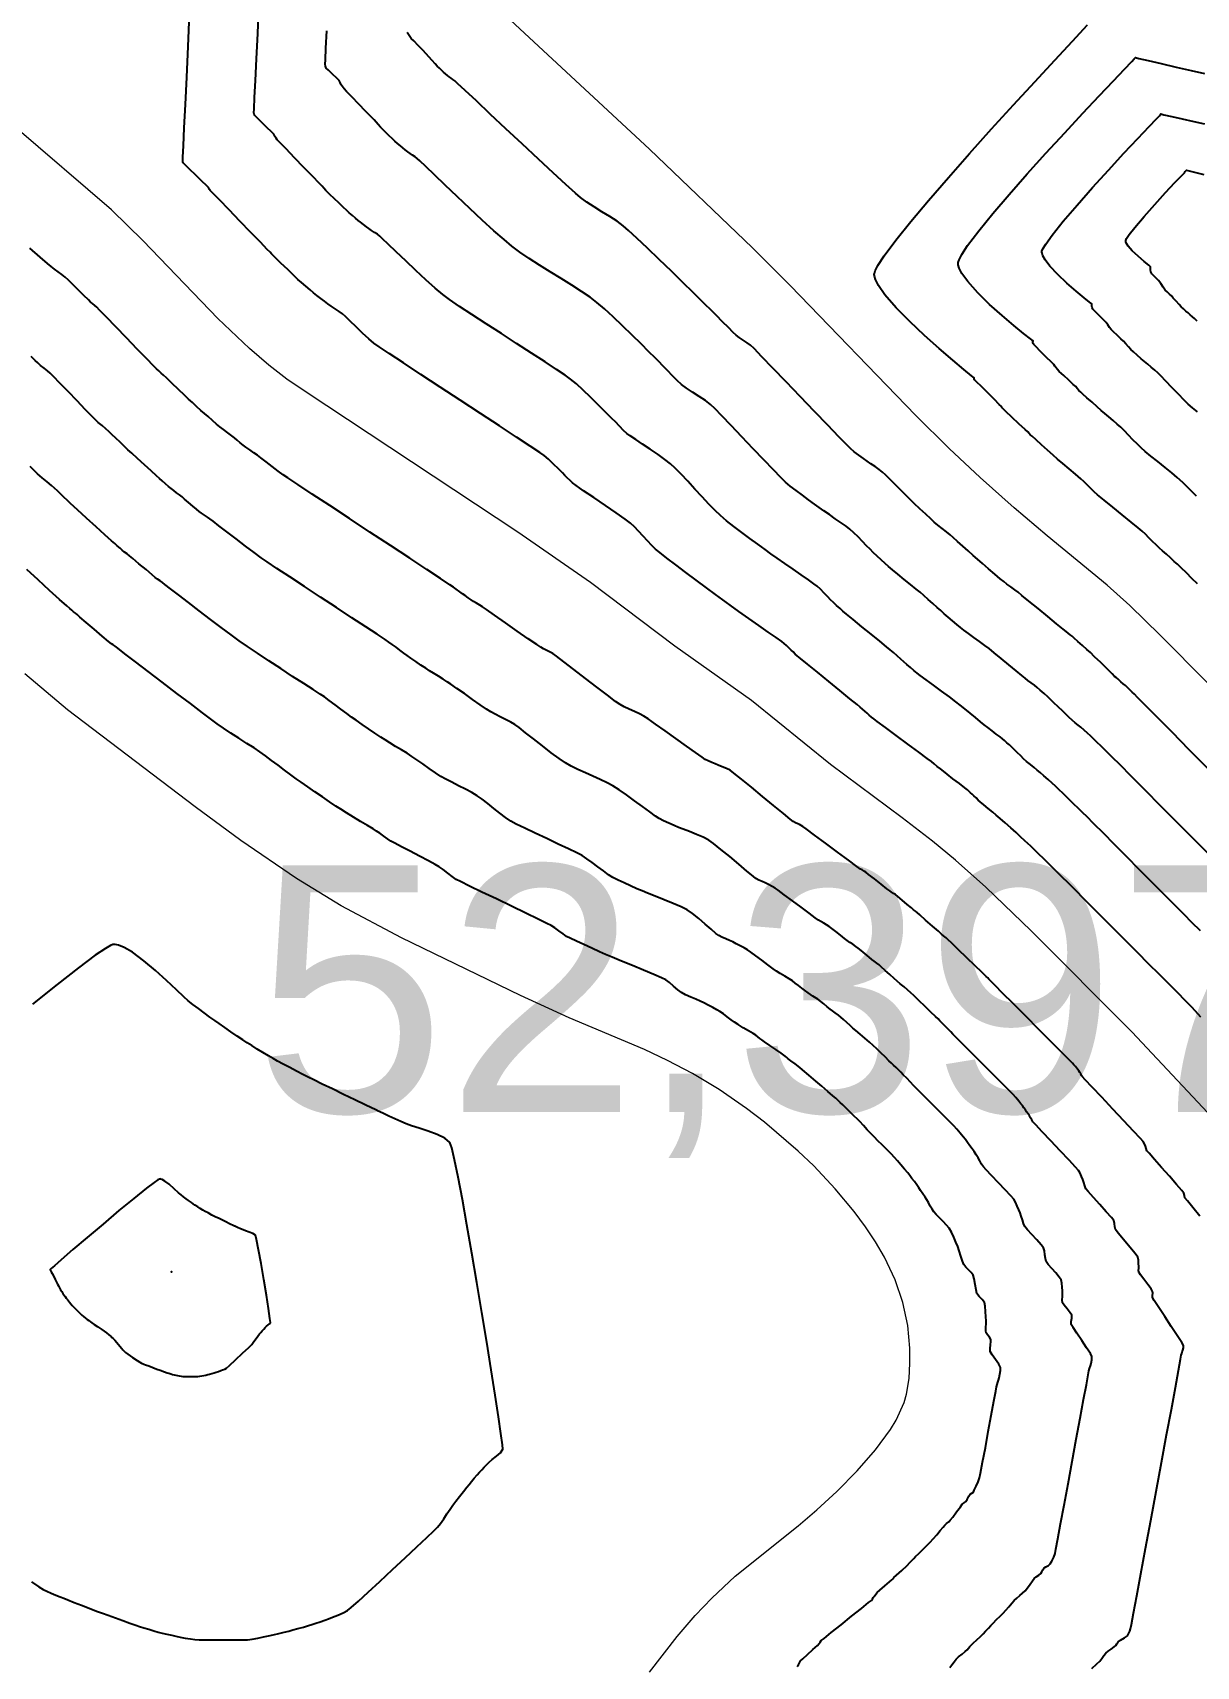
# Model space of a CAD drawing. Extents: x 27 to 849, y 0 to 853.
# Drawn here: x 659.6 to 755.4, y 647 to 781.5 of the extents above; entities that cross this region are included whole.
import ezdxf
from ezdxf.enums import TextEntityAlignment as Align

# ---------------------------------------------------------------- set-up
doc = ezdxf.new("R2010")
doc.units = 0
doc.header["$LTSCALE"] = 2
for name, color, linetype in [('Curva 1 m', 5, 'Continuous'), ('Curva Mestra', 1, 'Continuous'), ('REL_Ponto_Cotado_Altimetrico_P', 7, 'Continuous'), ('TXT - TEXTO 01', 142, 'Continuous')]:
    doc.layers.add(name, color=color, linetype=linetype)
doc.styles.add('ARIAL', font='arial.ttf')

msp = doc.modelspace()

# ---------------------------------------------------------------- linework, layer by layer
at = {"layer": 'Curva 1 m', "linetype": 'Continuous', "lineweight": -3}
for points, elevation in [([(755.75, 707.55), (755.06, 708.25), (754.41, 708.89), (753.86, 709.44), (753.34, 709.97), (752.6, 710.71), (751.71, 711.61), (750.72, 712.61), (749.69, 713.65), (748.69, 714.66), (747.76, 715.59), (746.98, 716.38), (746.39, 716.97), (746.07, 717.29), (745.72, 717.63), (745.31, 718.03), (744.87, 718.46), (744.44, 718.87), (744.08, 719.21), (743.82, 719.46), (743.54, 719.71), (743.21, 720.01), (742.86, 720.32), (742.55, 720.59), (742.32, 720.8), (742.06, 721.01), (741.75, 721.26), (741.44, 721.51), (741.19, 721.73), (740.95, 721.96), (740.66, 722.24), (740.39, 722.51), (740.19, 722.71), (740.02, 722.87), (739.82, 723.05), (739.62, 723.23), (739.44, 723.38), (739.25, 723.54), (738.94, 723.77), (738.59, 724.04), (738.24, 724.31), (737.95, 724.53), (737.64, 724.78), (737.24, 725.12), (736.78, 725.49), (736.34, 725.85), (735.97, 726.15), (735.62, 726.42), (735.08, 726.82), (734.44, 727.29), (733.77, 727.78), (733.15, 728.23), (732.67, 728.59), (732.41, 728.78), (732.16, 728.99), (731.86, 729.24), (731.58, 729.49), (731.33, 729.71), (731.07, 729.93), (730.77, 730.21), (730.47, 730.48), (730.2, 730.71), (729.9, 730.96), (729.35, 731.41), (728.63, 731.99), (727.86, 732.61), (727.15, 733.19), (726.6, 733.64), (726.31, 733.88), (726.07, 734.1), (725.79, 734.35), (725.52, 734.61), (725.29, 734.83), (725.05, 735.08), (724.75, 735.38), (724.45, 735.69), (724.18, 735.94), (723.92, 736.13), (723.46, 736.46), (722.87, 736.87), (722.2, 737.34), (721.51, 737.81), (720.89, 738.25), (720.38, 738.62), (719.89, 738.97), (719.3, 739.4), (718.65, 739.87), (717.98, 740.37), (717.33, 740.86), (716.73, 741.34), (716.22, 741.76), (715.79, 742.18), (715.27, 742.71), (714.7, 743.31), (714.11, 743.95), (713.53, 744.59), (712.98, 745.17), (712.5, 745.66), (712.11, 746.02), (711.65, 746.38), (711.08, 746.79), (710.44, 747.22), (709.81, 747.64), (709.24, 748.02), (708.79, 748.32), (708.52, 748.51), (708.22, 748.78), (707.89, 749.12), (707.56, 749.47), (707.27, 749.76), (707.02, 750), (706.62, 750.41), (706.1, 750.93), (705.51, 751.51), (704.92, 752.08), (704.35, 752.6), (703.88, 753.01), (703.44, 753.32), (702.72, 753.8), (701.77, 754.43), (700.66, 755.15), (699.43, 755.94), (698.17, 756.75), (696.92, 757.55), (695.75, 758.32), (694.73, 758.99), (693.91, 759.55), (693.35, 759.96), (692.71, 760.49), (691.95, 761.18), (691.12, 761.95), (690.29, 762.74), (689.51, 763.48), (688.86, 764.11), (688.39, 764.57), (688.16, 764.78), (687.96, 764.93), (687.72, 765.09), (687.47, 765.25), (687.26, 765.4), (687.06, 765.55), (686.82, 765.73), (686.58, 765.92), (686.37, 766.08), (686.16, 766.26), (685.9, 766.48), (685.64, 766.71), (685.42, 766.91), (685.17, 767.14), (684.8, 767.49), (684.39, 767.88), (684.05, 768.21), (683.86, 768.39), (683.72, 768.55), (683.55, 768.74), (683.41, 768.9), (683.17, 769.15), (682.63, 769.7), (681.91, 770.44), (681.14, 771.24), (680.44, 771.97), (679.92, 772.5), (679.71, 772.72), (679.62, 772.85), (679.54, 772.96), (679.48, 773.08), (679.42, 773.19), (679.25, 773.36), (678.86, 773.74), (678.4, 774.18), (678.02, 774.56), (677.85, 774.73), (677.82, 774.83), (677.79, 774.94), (677.81, 775.27), (677.85, 776.19), (677.91, 777.59), (678, 779.39), (678.1, 781.48), (678.2, 783.76)], 43), ([(755.8, 700.46), (755.07, 701.23), (754.48, 701.85), (753.93, 702.41), (753.21, 703.13), (752.39, 703.96), (751.49, 704.85), (750.59, 705.75), (749.72, 706.62), (748.94, 707.39), (748.3, 708.04), (747.84, 708.49), (747.34, 709), (746.75, 709.59), (746.12, 710.23), (745.48, 710.88), (744.88, 711.48), (744.35, 712.01), (743.94, 712.42), (743.48, 712.87), (742.93, 713.41), (742.34, 713.98), (741.78, 714.52), (741.29, 714.98), (740.94, 715.31), (740.57, 715.65), (740.13, 716.05), (739.67, 716.46), (739.25, 716.82), (738.94, 717.09), (738.65, 717.34), (738.28, 717.64), (737.92, 717.94), (737.61, 718.19), (737.44, 718.33), (737.27, 718.5), (737.09, 718.68), (736.94, 718.82), (736.82, 718.93), (736.69, 719.05), (736.57, 719.16), (736.35, 719.33), (735.9, 719.68), (735.36, 720.09), (734.88, 720.47), (734.58, 720.7), (734.35, 720.89), (734.08, 721.1), (733.82, 721.32), (733.59, 721.51), (733.25, 721.76), (732.55, 722.27), (731.65, 722.94), (730.69, 723.65), (729.8, 724.31), (729.14, 724.8), (728.84, 725.02), (728.67, 725.16), (728.47, 725.33), (728.3, 725.48), (728.12, 725.64), (727.92, 725.82), (727.74, 725.98), (727.48, 726.19), (726.88, 726.68), (726.06, 727.34), (725.14, 728.1), (724.21, 728.85), (723.39, 729.51), (722.8, 730), (722.55, 730.21), (722.38, 730.36), (722.2, 730.53), (722.04, 730.68), (721.87, 730.85), (721.67, 731.06), (721.48, 731.23), (721.27, 731.39), (720.81, 731.71), (720.16, 732.17), (719.39, 732.71), (718.56, 733.29), (717.74, 733.86), (717.01, 734.38), (716.41, 734.81), (715.82, 735.25), (715.07, 735.8), (714.23, 736.43), (713.36, 737.08), (712.53, 737.7), (711.8, 738.26), (711.22, 738.71), (710.87, 739), (710.56, 739.3), (710.21, 739.67), (709.85, 740.07), (709.48, 740.47), (709.13, 740.83), (708.81, 741.13), (708.37, 741.47), (707.64, 741.98), (706.74, 742.6), (705.8, 743.24), (704.95, 743.81), (704.32, 744.24), (704.03, 744.45), (703.83, 744.64), (703.6, 744.87), (703.4, 745.07), (703.21, 745.27), (702.87, 745.6), (702.47, 746.01), (702.06, 746.4), (701.71, 746.7), (701.34, 746.95), (700.55, 747.48), (699.41, 748.23), (698.02, 749.15), (696.45, 750.17), (694.79, 751.26), (693.12, 752.35), (691.53, 753.39), (690.11, 754.33), (688.94, 755.11), (688.1, 755.67), (687.67, 755.97), (687.25, 756.33), (686.74, 756.8), (686.21, 757.3), (685.72, 757.77), (685.33, 758.15), (685.08, 758.38), (684.81, 758.58), (684.49, 758.79), (684.16, 759.01), (683.88, 759.2), (683.61, 759.41), (683.29, 759.65), (682.97, 759.9), (682.69, 760.12), (682.41, 760.35), (682.06, 760.65), (681.71, 760.95), (681.42, 761.22), (681.08, 761.53), (680.57, 762.02), (680.01, 762.56), (679.56, 763), (679.35, 763.2), (679.23, 763.32), (679.12, 763.45), (678.89, 763.69), (678.32, 764.27), (677.53, 765.09), (676.63, 766.02), (675.74, 766.95), (674.95, 767.76), (674.4, 768.33), (674.19, 768.55), (674.14, 768.61), (674.1, 768.67), (674.07, 768.73), (674.04, 768.78), (673.89, 768.94), (673.5, 769.32), (673, 769.81), (672.49, 770.3), (672.11, 770.68), (671.95, 770.83), (671.94, 770.89), (671.92, 770.94), (671.94, 771.28), (671.98, 772.22), (672.05, 773.7), (672.14, 775.61), (672.25, 777.87), (672.36, 780.39), (672.49, 783.09)], 44), ([(755.5, 736.15), (755.06, 736.59), (754.6, 737.04), (754.18, 737.45), (753.87, 737.75), (753.6, 737.99), (753.28, 738.28), (752.95, 738.57), (752.63, 738.85), (752.37, 739.09), (752.11, 739.34), (751.82, 739.63), (751.51, 739.94), (751.22, 740.23), (750.96, 740.47), (750.63, 740.75), (750.04, 741.23), (749.31, 741.82), (748.53, 742.45), (747.82, 743.03), (747.27, 743.48), (747, 743.71), (746.8, 743.9), (746.58, 744.13), (746.35, 744.37), (746.16, 744.56), (745.9, 744.79), (745.46, 745.16), (744.93, 745.61), (744.41, 746.05), (743.99, 746.41), (743.63, 746.73), (743.17, 747.14), (742.67, 747.58), (742.22, 747.99), (741.89, 748.29), (741.74, 748.42), (741.64, 748.53), (741.54, 748.65), (741.31, 748.86), (740.81, 749.33), (740.21, 749.88), (739.72, 750.34), (739.5, 750.55), (739.43, 750.65), (739.36, 750.75), (739.19, 750.92), (738.78, 751.33), (738.25, 751.86), (737.72, 752.38), (737.31, 752.79), (737.15, 752.95), (737.12, 753.03), (737.12, 753.1), (736.89, 753.28), (736.27, 753.79), (735.36, 754.55), (734.24, 755.51), (733.03, 756.59), (731.82, 757.74), (730.7, 758.88), (729.77, 759.95), (729.24, 760.71), (728.99, 761.2), (728.91, 761.49), (728.89, 761.61), (728.9, 761.7), (728.97, 761.92), (729.19, 762.36), (729.71, 763.16), (730.66, 764.44), (731.89, 765.98), (733.36, 767.72), (734.99, 769.61), (736.74, 771.59), (738.55, 773.61), (740.36, 775.6), (742.11, 777.5), (743.75, 779.27), (745.22, 780.85), (746.46, 782.18)], 39), ([(756.55, 713.75), (755.23, 715.07), (753.86, 716.46), (752.49, 717.84), (751.2, 719.14), (750.06, 720.29), (749.13, 721.22), (748.49, 721.87), (748.19, 722.17), (747.91, 722.44), (747.57, 722.77), (747.22, 723.11), (746.91, 723.4), (746.69, 723.61), (746.45, 723.83), (746.17, 724.08), (745.9, 724.32), (745.69, 724.5), (745.45, 724.7), (745.18, 724.92), (744.94, 725.12), (744.74, 725.32), (744.42, 725.64), (744.04, 726), (743.69, 726.35), (743.44, 726.59), (743.18, 726.83), (742.87, 727.12), (742.56, 727.39), (742.32, 727.6), (742.09, 727.78), (741.82, 727.99), (741.55, 728.19), (741.32, 728.37), (741.05, 728.59), (740.57, 728.98), (739.97, 729.48), (739.34, 730), (738.77, 730.46), (738.35, 730.8), (737.99, 731.07), (737.56, 731.39), (737.1, 731.72), (736.65, 732.05), (736.27, 732.33), (735.98, 732.55), (735.68, 732.8), (735.34, 733.08), (734.98, 733.39), (734.65, 733.68), (734.36, 733.94), (734.06, 734.2), (733.71, 734.52), (733.34, 734.85), (732.98, 735.17), (732.67, 735.44), (732.34, 735.71), (731.88, 736.08), (731.35, 736.51), (730.83, 736.93), (730.38, 737.3), (730.07, 737.56), (729.79, 737.81), (729.47, 738.11), (729.13, 738.42), (728.81, 738.72), (728.54, 738.99), (728.26, 739.27), (727.92, 739.62), (727.55, 740), (727.2, 740.35), (726.88, 740.64), (726.57, 740.88), (726.16, 741.17), (725.68, 741.5), (725.19, 741.84), (724.73, 742.15), (724.35, 742.43), (723.96, 742.71), (723.48, 743.05), (722.97, 743.43), (722.45, 743.82), (721.97, 744.19), (721.58, 744.52), (721.2, 744.89), (720.59, 745.52), (719.8, 746.34), (718.91, 747.27), (717.99, 748.24), (717.11, 749.17), (716.34, 749.97), (715.75, 750.58), (715.4, 750.91), (714.98, 751.23), (714.46, 751.58), (713.92, 751.93), (713.41, 752.27), (713.01, 752.57), (712.66, 752.89), (712.26, 753.28), (711.86, 753.7), (711.47, 754.1), (711.13, 754.44), (710.83, 754.75), (710.33, 755.25), (709.68, 755.9), (708.95, 756.63), (708.16, 757.39), (707.38, 758.13), (706.66, 758.8), (706.04, 759.32), (705.48, 759.74), (704.77, 760.22), (703.97, 760.73), (703.09, 761.28), (702.19, 761.84), (701.3, 762.4), (700.45, 762.95), (699.68, 763.47), (699.03, 763.95), (698.39, 764.49), (697.56, 765.22), (696.6, 766.1), (695.57, 767.06), (694.53, 768.04), (693.54, 768.98), (692.66, 769.83), (691.94, 770.51), (691.45, 770.98), (691.24, 771.18), (691.06, 771.31), (690.84, 771.46), (690.65, 771.59), (690.46, 771.73), (690.24, 771.9), (690.05, 772.05), (689.85, 772.21), (689.62, 772.42), (689.41, 772.6), (689.21, 772.79), (688.91, 773.08), (688.6, 773.37), (688.38, 773.59), (688.22, 773.76), (688.03, 773.97), (687.85, 774.17), (687.69, 774.35), (687.45, 774.6), (686.99, 775.08), (686.42, 775.66), (685.86, 776.24), (685.42, 776.69), (685.23, 776.9), (685.14, 777.01), (685.05, 777.14), (684.97, 777.25), (684.89, 777.43), (684.8, 777.59), (684.61, 777.78), (684.27, 778.11), (683.92, 778.44), (683.75, 778.62), (683.69, 778.77), (683.66, 778.94), (683.68, 779.3), (683.72, 780.26), (683.79, 781.69)], 42), ([(756.4, 720.91), (754.84, 722.48), (753.42, 723.92), (752.19, 725.15), (751.22, 726.13), (750.58, 726.78), (750.32, 727.04), (750.14, 727.22), (749.92, 727.43), (749.71, 727.62), (749.57, 727.76), (749.4, 727.91), (749.21, 728.08), (749.07, 728.21), (748.95, 728.31), (748.81, 728.42), (748.69, 728.52), (748.49, 728.72), (748.06, 729.14), (747.54, 729.65), (747.04, 730.14), (746.69, 730.47), (746.4, 730.74), (746.03, 731.07), (745.66, 731.4), (745.36, 731.67), (745.19, 731.82), (745.03, 731.94), (744.85, 732.08), (744.69, 732.2), (744.45, 732.4), (743.91, 732.85), (743.18, 733.45), (742.38, 734.1), (741.63, 734.71), (741.04, 735.19), (740.73, 735.44), (740.46, 735.65), (740.14, 735.88), (739.82, 736.11), (739.55, 736.32), (739.26, 736.56), (738.82, 736.93), (738.3, 737.37), (737.8, 737.81), (737.38, 738.17), (737.04, 738.47), (736.62, 738.85), (736.17, 739.25), (735.74, 739.64), (735.38, 739.96), (735.13, 740.18), (734.83, 740.42), (734.48, 740.7), (734.13, 740.98), (733.83, 741.23), (733.54, 741.49), (733.13, 741.88), (732.65, 742.33), (732.18, 742.77), (731.79, 743.14), (731.47, 743.46), (731.05, 743.88), (730.6, 744.33), (730.17, 744.77), (729.82, 745.12), (729.58, 745.34), (729.3, 745.56), (728.95, 745.8), (728.61, 746.03), (728.31, 746.23), (728, 746.46), (727.62, 746.74), (727.24, 747.02), (726.93, 747.28), (726.62, 747.59), (725.97, 748.26), (725.05, 749.21), (723.97, 750.34), (722.79, 751.56), (721.62, 752.78), (720.54, 753.91), (719.63, 754.85), (718.99, 755.51), (718.7, 755.8), (718.43, 756), (718.1, 756.22), (717.77, 756.43), (717.5, 756.63), (717.26, 756.85), (716.87, 757.24), (716.39, 757.73), (715.88, 758.24), (715.39, 758.73), (715, 759.13), (714.61, 759.5), (713.97, 760.14), (713.13, 760.95), (712.18, 761.88), (711.18, 762.85), (710.21, 763.78), (709.34, 764.6), (708.65, 765.25), (708.21, 765.63), (707.71, 766), (707.11, 766.39), (706.46, 766.79), (705.81, 767.19), (705.21, 767.58), (704.7, 767.95), (704.27, 768.33), (703.48, 769.03), (702.44, 769.99), (701.22, 771.13), (699.89, 772.37), (698.54, 773.63), (697.26, 774.83), (696.11, 775.91), (695.19, 776.77), (694.57, 777.36), (694.33, 777.58), (694.18, 777.68), (694.03, 777.79), (693.88, 777.9), (693.73, 778.01), (693.57, 778.15), (693.41, 778.29), (693.27, 778.42), (693.07, 778.61), (692.89, 778.78), (692.73, 778.96), (692.48, 779.24), (692.21, 779.54), (691.98, 779.79), (691.7, 780.09), (691.31, 780.49), (690.95, 780.86), (690.75, 781.07), (690.63, 781.22), (690.51, 781.4), (690.41, 781.55)], 41), ([(755.43, 743.37), (754.85, 743.94), (754.3, 744.48), (753.85, 744.9), (753.39, 745.28), (752.84, 745.73), (752.25, 746.21), (751.68, 746.66), (751.21, 747.05), (750.87, 747.33), (750.56, 747.63), (750.2, 748), (749.83, 748.39), (749.49, 748.75), (749.2, 749.04), (748.91, 749.3), (748.57, 749.59), (748.21, 749.89), (747.87, 750.18), (747.57, 750.43), (747.25, 750.72), (746.83, 751.09), (746.41, 751.46), (746.06, 751.77), (745.89, 751.93), (745.75, 752.07), (745.61, 752.24), (745.48, 752.38), (745.28, 752.57), (744.92, 752.91), (744.49, 753.3), (744.13, 753.64), (743.95, 753.81), (743.86, 753.93), (743.77, 754.08), (743.68, 754.2), (743.48, 754.41), (743.06, 754.82), (742.58, 755.29), (742.19, 755.69), (742.02, 755.86), (741.98, 755.94), (741.96, 756.02), (741.96, 756.08), (741.97, 756.15), (741.75, 756.31), (741.19, 756.76), (740.38, 757.42), (739.41, 758.24), (738.39, 759.16), (737.42, 760.11), (736.59, 761.03), (736.11, 761.7), (735.88, 762.15), (735.81, 762.42), (735.8, 762.54), (735.8, 762.62), (735.87, 762.83), (736.09, 763.26), (736.58, 764.02), (737.49, 765.22), (738.65, 766.64), (740, 768.22), (741.49, 769.9), (743.03, 771.61), (744.58, 773.3), (746.07, 774.9), (747.42, 776.34), (748.59, 777.58), (749.5, 778.54), (750.1, 779.16), (750.31, 779.38), (750.35, 779.44), (750.4, 779.48), (750.69, 779.42), (751.45, 779.24), (752.53, 779), (753.77, 778.71), (755, 778.43), (756.08, 778.18)], 38), ([(755.52, 750.31), (755.1, 750.65), (754.75, 750.95), (754.41, 751.28), (753.94, 751.76), (753.41, 752.31), (752.9, 752.84), (752.49, 753.27), (752.24, 753.52), (751.99, 753.74), (751.7, 753.98), (751.41, 754.23), (751.16, 754.44), (750.88, 754.68), (750.55, 754.97), (750.24, 755.25), (750.03, 755.45), (749.83, 755.66), (749.62, 755.91), (749.42, 756.12), (749.21, 756.32), (748.89, 756.61), (748.59, 756.89), (748.4, 757.08), (748.27, 757.26), (748.13, 757.48), (747.99, 757.66), (747.77, 757.89), (747.41, 758.25), (747.06, 758.59), (746.89, 758.76), (746.84, 758.89), (746.8, 759), (746.81, 759.1), (746.81, 759.2), (746.63, 759.34), (746.17, 759.71), (745.51, 760.25), (744.76, 760.9), (744.01, 761.61), (743.35, 762.31), (742.96, 762.82), (742.77, 763.17), (742.71, 763.37), (742.7, 763.46), (742.7, 763.53), (742.77, 763.73), (743.01, 764.13), (743.53, 764.86), (744.45, 766.01), (745.59, 767.34), (746.86, 768.78), (748.17, 770.22), (749.45, 771.6), (750.59, 772.82), (751.52, 773.8), (752.14, 774.45), (752.38, 774.69), (752.43, 774.77), (752.5, 774.84), (752.75, 774.78), (753.39, 774.64), (754.26, 774.44), (755.21, 774.22), (756.09, 774.02)], 37), ([(755.49, 757.78), (755.28, 757.99), (755.11, 758.14), (754.91, 758.31), (754.74, 758.46), (754.56, 758.61), (754.35, 758.79), (754.17, 758.96), (754.01, 759.14), (753.76, 759.41), (753.52, 759.68), (753.36, 759.86), (753.2, 760.01), (753.01, 760.18), (752.85, 760.34), (752.69, 760.57), (752.48, 760.88), (752.31, 761.12), (752.12, 761.31), (751.89, 761.53), (751.76, 761.67), (751.68, 761.84), (751.64, 761.99), (751.65, 762.12), (751.65, 762.25), (751.5, 762.39), (751.12, 762.7), (750.62, 763.12), (750.13, 763.58), (749.81, 763.94), (749.66, 764.18), (749.6, 764.32), (749.6, 764.38), (749.6, 764.43), (749.67, 764.58), (749.88, 764.91), (750.34, 765.5), (751.11, 766.4), (752, 767.39), (752.89, 768.36), (753.66, 769.19), (754.22, 769.77), (754.44, 770), (754.51, 770.11), (754.6, 770.2), (754.84, 770.15), (755.38, 770.02), (756.03, 769.86)], 36), ([(755.7, 684.06), (755.13, 684.77), (754.68, 685.32), (754.48, 685.57), (754.44, 685.76), (754.4, 685.95), (754.22, 686.17), (753.79, 686.67), (753.2, 687.34), (752.56, 688.06), (751.97, 688.73), (751.53, 689.24), (751.35, 689.45), (751.28, 689.64), (751.22, 689.83), (751.14, 690.02), (751.04, 690.2), (750.81, 690.46), (750.24, 691.07), (749.44, 691.91), (748.53, 692.88), (747.62, 693.85), (746.83, 694.69), (746.26, 695.29), (746.04, 695.53), (745.96, 695.65), (745.89, 695.78), (745.81, 695.9), (745.73, 696.03), (745.63, 696.15), (745.54, 696.28), (745.46, 696.38), (745.34, 696.53), (745.23, 696.66), (744.98, 696.91), (744.36, 697.52), (743.49, 698.4), (742.45, 699.43), (741.37, 700.52), (740.33, 701.56), (739.45, 702.43), (738.84, 703.05), (738.59, 703.3), (738.47, 703.43), (738.33, 703.57), (738.23, 703.68), (738.11, 703.8), (737.98, 703.92), (737.74, 704.15), (737.2, 704.67), (736.51, 705.34), (735.8, 706.02), (735.25, 706.56), (734.98, 706.81), (734.8, 706.97), (734.6, 707.14), (734.42, 707.29), (734.17, 707.52), (733.68, 707.95), (733.12, 708.45), (732.65, 708.87), (732.42, 709.07), (732.28, 709.18), (732.13, 709.29), (731.95, 709.44), (731.6, 709.73), (731.18, 710.08), (730.82, 710.38), (730.63, 710.54), (730.48, 710.64), (730.32, 710.75), (730.18, 710.85), (729.93, 711.03), (729.46, 711.41), (728.9, 711.84), (728.42, 712.21), (728.18, 712.39), (728.05, 712.47), (727.88, 712.57), (727.75, 712.65), (727.45, 712.87), (726.77, 713.37), (725.86, 714.05), (724.88, 714.78), (723.97, 715.45), (723.29, 715.95), (723, 716.16), (722.87, 716.24), (722.72, 716.31), (722.59, 716.38), (722.4, 716.46), (722.21, 716.55), (721.97, 716.75), (721.4, 717.21), (720.6, 717.87), (719.69, 718.62), (718.77, 719.38), (717.94, 720.05), (717.32, 720.55), (717.02, 720.78), (716.72, 720.93), (716.36, 721.07), (716.02, 721.21), (715.78, 721.3), (715.52, 721.41), (715.22, 721.55), (714.97, 721.67), (714.72, 721.85), (714.17, 722.24), (713.41, 722.78), (712.55, 723.4), (711.67, 724.02), (710.88, 724.58), (710.26, 725.02), (709.9, 725.25), (709.56, 725.43), (709.14, 725.62), (708.7, 725.82), (708.29, 726.01), (707.95, 726.2), (707.58, 726.46), (706.91, 726.96), (706.04, 727.62), (705.09, 728.35), (704.14, 729.07), (703.31, 729.71), (702.7, 730.18), (702.41, 730.39), (702.18, 730.52), (701.91, 730.66), (701.64, 730.79), (701.41, 730.92), (701.08, 731.14), (700.38, 731.62), (699.48, 732.25), (698.51, 732.93), (697.61, 733.55), (696.94, 734.02), (696.63, 734.24), (696.39, 734.38), (696.12, 734.54), (695.89, 734.68), (695.69, 734.82), (695.44, 734.99), (695.18, 735.17), (694.97, 735.31), (694.74, 735.49), (694.46, 735.69), (694.22, 735.86), (693.92, 736.07), (693.15, 736.57), (692.03, 737.32), (690.62, 738.24), (689.03, 739.29), (687.35, 740.4), (685.65, 741.52), (684.04, 742.58), (682.6, 743.53), (681.42, 744.32), (680.58, 744.87), (680.19, 745.13), (679.78, 745.43), (679.29, 745.81), (678.8, 746.19), (678.37, 746.52), (678.08, 746.73), (677.79, 746.94), (677.44, 747.18), (677.11, 747.4), (676.89, 747.56), (676.66, 747.75), (676.41, 747.97), (676.18, 748.16), (675.96, 748.33), (675.63, 748.58), (675.28, 748.84), (674.99, 749.07), (674.71, 749.3), (674.37, 749.6), (674.02, 749.91), (673.72, 750.17), (673.42, 750.43), (673.07, 750.75), (672.72, 751.08), (672.41, 751.36), (672.08, 751.67), (671.58, 752.15), (671.04, 752.67), (670.58, 753.11), (670.34, 753.34), (670.16, 753.5), (669.95, 753.68), (669.77, 753.84), (669.52, 754.09), (668.96, 754.67), (668.18, 755.48), (667.3, 756.39), (666.42, 757.31), (665.65, 758.11), (665.08, 758.69), (664.84, 758.94), (664.68, 759.07), (664.49, 759.22), (664.33, 759.35), (664.15, 759.53), (663.79, 759.88), (663.34, 760.33), (662.88, 760.79), (662.48, 761.17), (662.23, 761.4), (661.97, 761.61), (661.66, 761.84), (661.35, 762.07), (661.09, 762.28), (660.79, 762.52), (660.17, 763.06), (659.32, 763.79)], 46), ([(746.81, 646.8), (747.22, 647.17), (747.47, 647.4), (747.63, 647.62), (747.8, 647.87), (747.97, 648.07), (748.15, 648.22), (748.41, 648.4), (748.65, 648.57), (748.78, 648.68), (748.87, 648.83), (748.97, 648.99), (749.17, 649.12), (749.51, 649.32), (749.74, 649.49), (749.84, 649.66), (749.93, 649.87), (750, 650.07), (750.07, 650.42), (750.25, 651.36), (750.51, 652.78), (750.85, 654.59), (751.24, 656.69), (751.66, 658.99), (752.1, 661.37), (752.55, 663.76), (752.97, 666.05), (753.36, 668.14), (753.69, 669.94), (753.95, 671.35), (754.12, 672.27), (754.18, 672.61), (754.22, 672.75), (754.26, 672.88), (754.3, 673.02), (754.35, 673.22), (754.35, 673.4), (754.21, 673.66), (753.84, 674.22), (753.35, 674.98), (752.81, 675.79), (752.32, 676.54), (751.95, 677.11), (751.8, 677.36), (751.8, 677.52), (751.83, 677.71), (751.82, 677.86), (751.69, 678.06), (751.42, 678.43), (751.09, 678.86), (750.81, 679.23), (750.68, 679.43), (750.66, 679.58), (750.67, 679.77), (750.67, 679.93), (750.66, 680.14), (750.65, 680.44), (750.6, 680.68), (750.39, 680.97), (749.95, 681.5), (749.43, 682.12), (748.99, 682.66), (748.77, 682.95), (748.71, 683.18), (748.68, 683.46), (748.62, 683.7), (748.42, 683.94), (748, 684.42), (747.47, 685.01), (746.94, 685.6), (746.52, 686.08), (746.32, 686.32), (746.23, 686.56), (746.14, 686.83), (746.07, 687.07), (745.97, 687.32), (745.84, 687.59), (745.71, 687.82), (745.47, 688.1), (744.93, 688.67), (744.21, 689.43), (743.43, 690.25), (742.72, 691.01), (742.19, 691.57), (741.96, 691.82), (741.86, 691.98), (741.76, 692.16), (741.67, 692.32), (741.57, 692.48), (741.44, 692.66), (741.34, 692.82), (741.22, 692.98), (741.09, 693.16), (740.96, 693.32), (740.79, 693.53), (740.55, 693.82), (740.34, 694.07), (740.08, 694.33), (739.51, 694.9), (738.73, 695.68), (737.85, 696.56), (736.97, 697.44), (736.19, 698.22), (735.62, 698.79), (735.36, 699.06), (735.19, 699.24), (734.98, 699.45), (734.79, 699.66), (734.65, 699.8), (734.49, 699.96), (734.3, 700.14), (734.14, 700.3), (733.94, 700.49), (733.56, 700.86), (733.07, 701.33), (732.57, 701.82), (732.15, 702.22), (731.89, 702.46), (731.63, 702.69), (731.34, 702.94), (731.03, 703.2), (730.78, 703.42), (730.52, 703.64), (730.17, 703.96), (729.79, 704.3), (729.46, 704.59), (729.28, 704.75), (729.09, 704.9), (728.87, 705.06), (728.69, 705.2), (728.48, 705.38), (728.15, 705.65), (727.81, 705.93), (727.56, 706.14), (727.36, 706.28), (727.11, 706.45), (726.87, 706.61), (726.66, 706.76), (726.43, 706.93), (726.1, 707.19), (725.72, 707.49), (725.38, 707.75), (725.16, 707.91), (724.96, 708.04), (724.73, 708.18), (724.49, 708.32), (724.29, 708.45), (724.03, 708.63), (723.52, 709.01), (722.86, 709.5), (722.14, 710.03), (721.48, 710.52), (720.98, 710.9), (720.73, 711.08), (720.47, 711.22), (720.17, 711.38), (719.91, 711.51), (719.66, 711.62), (719.38, 711.74), (719.14, 711.86), (718.9, 712.05), (718.39, 712.48), (717.72, 713.04), (716.98, 713.67), (716.25, 714.26), (715.64, 714.75), (715.25, 715.03), (714.8, 715.26), (714.24, 715.5), (713.66, 715.73), (713.14, 715.93), (712.77, 716.07), (712.4, 716.24), (711.96, 716.43), (711.53, 716.63), (711.17, 716.82), (710.88, 717.01), (710.41, 717.35), (709.81, 717.79), (709.15, 718.27), (708.48, 718.75), (707.87, 719.18), (707.36, 719.5), (706.88, 719.76), (706.32, 720.03), (705.71, 720.3), (705.09, 720.58), (704.48, 720.86), (703.92, 721.13), (703.45, 721.4), (702.93, 721.74), (702.28, 722.23), (701.56, 722.79), (700.83, 723.36), (700.16, 723.88), (699.63, 724.3), (699.29, 724.54), (698.94, 724.74), (698.52, 724.96), (698.08, 725.18), (697.66, 725.4), (697.3, 725.59), (696.96, 725.82), (696.43, 726.18), (695.8, 726.62), (695.13, 727.1), (694.5, 727.53), (694.01, 727.88), (693.71, 728.08), (693.38, 728.29), (692.98, 728.53), (692.58, 728.77), (692.24, 728.98), (691.94, 729.18), (691.55, 729.45), (691.12, 729.74), (690.72, 730.02), (690.41, 730.24), (690.14, 730.43), (689.82, 730.67), (689.5, 730.91), (689.18, 731.14), (688.91, 731.34), (688.6, 731.55), (687.94, 731.98), (687, 732.6), (685.86, 733.35), (684.59, 734.18), (683.26, 735.05), (681.95, 735.92), (680.74, 736.72), (679.69, 737.41), (678.88, 737.95), (678.38, 738.29), (677.8, 738.72), (677.09, 739.25), (676.32, 739.84), (675.57, 740.42), (674.91, 740.92), (674.42, 741.3), (674.17, 741.49), (673.96, 741.63), (673.72, 741.8), (673.48, 741.96), (673.27, 742.11), (673.06, 742.28), (672.75, 742.55), (672.4, 742.85), (672.08, 743.12), (671.87, 743.3), (671.66, 743.46), (671.42, 743.64), (671.18, 743.83), (670.97, 743.99), (670.76, 744.16), (670.5, 744.39), (670.24, 744.62), (670.02, 744.81), (669.77, 745.04), (669.32, 745.44), (668.78, 745.94), (668.21, 746.45), (667.73, 746.89), (667.41, 747.19), (667.11, 747.47), (666.76, 747.8), (666.41, 748.15), (666.09, 748.45), (665.85, 748.68), (665.59, 748.91), (665.28, 749.17), (664.97, 749.44), (664.71, 749.67), (664.43, 749.96), (663.9, 750.51), (663.22, 751.22), (662.49, 751.98), (661.81, 752.68), (661.29, 753.22), (661.01, 753.5), (660.78, 753.69), (660.5, 753.91), (660.22, 754.13), (659.99, 754.33), (659.76, 754.54), (659.45, 754.86)], 47), ([(735.1, 646.87), (735.27, 647.1), (735.46, 647.36), (735.63, 647.56), (735.84, 647.75), (736.12, 647.99), (736.38, 648.2), (736.54, 648.34), (736.64, 648.46), (736.76, 648.6), (736.86, 648.73), (737.03, 648.89), (737.33, 649.15), (737.64, 649.44), (737.85, 649.64), (738.06, 649.86), (738.29, 650.12), (738.5, 650.34), (738.69, 650.54), (738.97, 650.82), (739.26, 651.11), (739.5, 651.35), (739.72, 651.6), (739.97, 651.89), (740.21, 652.17), (740.42, 652.39), (740.62, 652.58), (740.87, 652.8), (741.11, 653.01), (741.31, 653.2), (741.5, 653.44), (741.72, 653.75), (741.92, 654.03), (742.05, 654.21), (742.23, 654.34), (742.44, 654.49), (742.6, 654.61), (742.69, 654.75), (742.78, 654.93), (742.88, 655.08), (743.03, 655.18), (743.24, 655.29), (743.39, 655.41), (743.52, 655.63), (743.67, 655.97), (743.78, 656.28), (743.85, 656.62), (744.01, 657.47), (744.24, 658.71), (744.53, 660.26), (744.85, 662), (745.19, 663.84), (745.53, 665.68), (745.85, 667.42), (746.13, 668.95), (746.36, 670.17), (746.51, 670.99), (746.57, 671.31), (746.63, 671.51), (746.69, 671.72), (746.75, 671.92), (746.81, 672.23), (746.82, 672.5), (746.69, 672.75), (746.38, 673.22), (745.98, 673.82), (745.58, 674.41), (745.26, 674.89), (745.12, 675.13), (745.12, 675.37), (745.16, 675.65), (745.16, 675.89), (745.03, 676.1), (744.78, 676.41), (744.53, 676.72), (744.39, 676.93), (744.37, 677.16), (744.38, 677.44), (744.38, 677.68), (744.38, 677.91), (744.37, 678.22), (744.34, 678.55), (744.28, 678.81), (744.12, 679.04), (743.84, 679.38), (743.51, 679.75), (743.22, 680.08), (743.06, 680.32), (742.99, 680.57), (742.94, 680.88), (742.9, 681.19), (742.83, 681.44), (742.63, 681.7), (742.27, 682.1), (741.86, 682.54), (741.5, 682.94), (741.3, 683.2), (741.19, 683.44), (741.09, 683.75), (741, 684.06), (740.91, 684.32), (740.81, 684.58), (740.67, 684.89), (740.53, 685.2), (740.38, 685.45), (740.14, 685.72), (739.68, 686.22), (739.11, 686.81), (738.55, 687.4), (738.1, 687.87), (737.88, 688.11), (737.73, 688.34), (737.58, 688.62), (737.44, 688.86), (737.29, 689.1), (737.11, 689.37), (736.95, 689.61), (736.77, 689.85), (736.57, 690.12), (736.39, 690.36), (736.21, 690.58), (735.96, 690.89), (735.68, 691.22), (735.45, 691.49), (735.19, 691.74), (734.72, 692.22), (734.12, 692.82), (733.47, 693.47), (732.86, 694.07), (732.39, 694.55), (732.13, 694.81), (731.87, 695.08), (731.56, 695.41), (731.28, 695.71), (731.07, 695.93), (730.89, 696.11), (730.68, 696.3), (730.48, 696.5), (730.3, 696.67), (730.1, 696.86), (729.8, 697.16), (729.44, 697.51), (729.09, 697.84), (728.8, 698.12), (728.49, 698.39), (728.11, 698.72), (727.72, 699.05), (727.37, 699.35), (727.13, 699.55), (726.9, 699.76), (726.62, 700.01), (726.35, 700.25), (726.13, 700.44), (725.93, 700.6), (725.68, 700.79), (725.44, 700.97), (725.25, 701.11), (725.01, 701.31), (724.74, 701.54), (724.5, 701.74), (724.23, 701.92), (723.84, 702.19), (723.44, 702.46), (723.14, 702.67), (722.91, 702.84), (722.65, 703.06), (722.38, 703.26), (722.15, 703.44), (721.87, 703.61), (721.51, 703.82), (721.14, 704.04), (720.83, 704.24), (720.56, 704.43), (720.13, 704.75), (719.63, 705.13), (719.13, 705.5), (718.72, 705.81), (718.46, 705.99), (718.18, 706.15), (717.84, 706.33), (717.51, 706.5), (717.23, 706.64), (716.96, 706.76), (716.65, 706.89), (716.33, 707.03), (716.08, 707.17), (715.84, 707.35), (715.44, 707.69), (714.96, 708.12), (714.43, 708.57), (713.92, 708.98), (713.48, 709.28), (712.99, 709.53), (712.33, 709.82), (711.58, 710.12), (710.85, 710.41), (710.22, 710.66), (709.77, 710.84), (709.33, 711.03), (708.82, 711.26), (708.28, 711.5), (707.78, 711.73), (707.36, 711.96), (707.01, 712.18), (706.59, 712.49), (706.13, 712.83), (705.66, 713.18), (705.21, 713.49), (704.82, 713.75), (704.4, 713.97), (703.71, 714.3), (702.86, 714.7), (701.91, 715.15), (700.96, 715.59), (700.1, 716.01), (699.39, 716.35), (698.95, 716.59), (698.52, 716.88), (698.05, 717.24), (697.55, 717.64), (697.05, 718.04), (696.59, 718.4), (696.18, 718.69), (695.74, 718.95), (695.21, 719.22), (694.65, 719.51), (694.09, 719.79), (693.59, 720.05), (693.19, 720.27), (692.74, 720.56), (692.23, 720.92), (691.7, 721.3), (691.21, 721.65), (690.8, 721.93), (690.4, 722.18), (689.94, 722.46), (689.45, 722.75), (688.99, 723.03), (688.59, 723.28), (688.23, 723.52), (687.76, 723.84), (687.23, 724.2), (686.7, 724.56), (686.22, 724.9), (685.84, 725.16), (685.43, 725.46), (684.96, 725.81), (684.47, 726.17), (684, 726.52), (683.59, 726.82), (683.25, 727.05), (682.66, 727.43), (681.89, 727.94), (680.98, 728.52), (680.01, 729.16), (679.03, 729.8), (678.09, 730.42), (677.25, 730.98), (676.58, 731.45), (675.91, 731.93), (675.1, 732.54), (674.21, 733.21), (673.28, 733.92), (672.39, 734.6), (671.58, 735.22), (670.92, 735.74), (670.46, 736.09), (670.26, 736.25), (670.07, 736.38), (669.85, 736.53), (669.66, 736.66), (669.4, 736.88), (668.9, 737.31), (668.32, 737.8), (667.81, 738.23), (667.55, 738.45), (667.36, 738.6), (667.14, 738.76), (666.95, 738.91), (666.76, 739.07), (666.52, 739.28), (666.32, 739.46), (666.06, 739.69), (665.52, 740.18), (664.79, 740.84), (664.01, 741.56), (663.27, 742.23), (662.69, 742.75), (662.4, 743.02), (662.16, 743.25), (661.88, 743.52), (661.6, 743.79), (661.36, 744.01), (661.12, 744.23), (660.77, 744.53), (660.36, 744.87), (659.97, 745.21), (659.65, 745.5), (659.35, 745.81)], 48), ([(722.55, 646.95), (722.64, 647.09), (722.72, 647.27), (722.81, 647.42), (723, 647.6), (723.38, 647.96), (723.83, 648.36), (724.2, 648.7), (724.36, 648.86), (724.43, 648.98), (724.51, 649.09), (724.75, 649.28), (725.34, 649.76), (726.15, 650.4), (727.02, 651.1), (727.83, 651.74), (728.42, 652.22), (728.66, 652.41), (728.74, 652.52), (728.81, 652.64), (728.89, 652.74), (729.01, 652.91), (729.13, 653.06), (729.36, 653.26), (729.76, 653.6), (730.15, 653.93), (730.34, 654.1), (730.42, 654.19), (730.51, 654.29), (730.71, 654.49), (731.15, 654.88), (731.59, 655.29), (731.83, 655.52), (731.93, 655.63), (732.05, 655.75), (732.15, 655.87), (732.29, 656.01), (732.56, 656.28), (732.89, 656.61), (733.22, 656.94), (733.48, 657.21), (733.73, 657.49), (734.03, 657.82), (734.32, 658.17), (734.57, 658.45), (734.71, 658.6), (734.85, 658.73), (735.02, 658.87), (735.15, 659.01), (735.35, 659.26), (735.67, 659.69), (735.98, 660.12), (736.14, 660.34), (736.28, 660.44), (736.42, 660.54), (736.53, 660.72), (736.68, 660.99), (736.79, 661.16), (736.92, 661.25), (737.05, 661.33), (737.13, 661.49), (737.28, 661.81), (737.44, 662.18), (737.56, 662.49), (737.65, 662.9), (737.81, 663.78), (738.04, 664.97), (738.28, 666.31), (738.52, 667.65), (738.74, 668.81), (738.89, 669.65), (738.95, 670), (739, 670.18), (739.07, 670.37), (739.12, 670.55), (739.17, 670.74), (739.24, 671.03), (739.29, 671.34), (739.29, 671.59), (739.15, 671.87), (738.87, 672.25), (738.6, 672.63), (738.44, 672.91), (738.43, 673.15), (738.46, 673.45), (738.5, 673.73), (738.49, 673.91), (738.39, 674.08), (738.22, 674.27), (738.11, 674.44), (738.09, 674.62), (738.09, 674.9), (738.1, 675.19), (738.1, 675.44), (738.08, 675.75), (738.06, 676.2), (738.02, 676.64), (737.96, 676.94), (737.78, 677.18), (737.53, 677.45), (737.35, 677.69), (737.27, 677.98), (737.2, 678.43), (737.13, 678.88), (737.04, 679.19), (736.88, 679.41), (736.66, 679.63), (736.44, 679.86), (736.27, 680.07), (736.15, 680.36), (736.02, 680.77), (735.89, 681.21), (735.76, 681.57), (735.62, 681.92), (735.44, 682.33), (735.24, 682.74), (735.05, 683.07), (734.84, 683.32), (734.56, 683.62), (734.25, 683.93), (733.98, 684.2), (733.8, 684.4), (733.66, 684.62), (733.5, 684.89), (733.35, 685.17), (733.22, 685.4), (733.07, 685.63), (732.9, 685.9), (732.71, 686.17), (732.56, 686.4), (732.39, 686.63), (732.19, 686.9), (731.99, 687.17), (731.81, 687.4), (731.64, 687.62), (731.38, 687.93), (731.09, 688.28), (730.8, 688.62), (730.56, 688.9), (730.29, 689.18), (729.93, 689.54), (729.55, 689.92), (729.18, 690.27), (728.9, 690.56), (728.63, 690.84), (728.31, 691.18), (727.99, 691.53), (727.7, 691.84), (727.48, 692.06), (727.24, 692.3), (726.95, 692.58), (726.67, 692.85), (726.46, 693.05), (726.29, 693.22), (726.09, 693.41), (725.88, 693.61), (725.71, 693.77), (725.48, 693.97), (725.07, 694.32), (724.57, 694.75), (724.08, 695.17), (723.68, 695.51), (723.49, 695.68), (723.33, 695.82), (723.15, 695.98), (722.99, 696.12), (722.76, 696.3), (722.38, 696.59), (722.01, 696.86), (721.8, 697.02), (721.68, 697.12), (721.55, 697.24), (721.43, 697.33), (721.21, 697.48), (720.79, 697.78), (720.29, 698.12), (719.85, 698.42), (719.62, 698.58), (719.47, 698.7), (719.29, 698.84), (719.13, 698.96), (718.92, 699.09), (718.54, 699.31), (718.09, 699.58), (717.67, 699.84), (717.37, 700.03), (717.09, 700.23), (716.78, 700.47), (716.46, 700.71), (716.18, 700.9), (715.93, 701.05), (715.58, 701.24), (715.21, 701.44), (714.84, 701.62), (714.55, 701.76), (714.19, 701.93), (713.77, 702.1), (713.35, 702.29), (713.01, 702.47), (712.7, 702.7), (712.36, 703), (712.02, 703.3), (711.71, 703.53), (711.37, 703.69), (710.72, 703.97), (709.88, 704.32), (708.96, 704.7), (708.06, 705.07), (707.29, 705.39), (706.76, 705.61), (706.25, 705.84), (705.63, 706.12), (704.97, 706.42), (704.35, 706.71), (703.85, 706.95), (703.55, 707.1), (703.25, 707.3), (702.91, 707.55), (702.58, 707.8), (702.28, 707.99), (701.93, 708.17), (701.19, 708.53), (700.18, 709.02), (699, 709.59), (697.76, 710.18), (696.57, 710.75), (695.55, 711.24), (694.81, 711.61), (694.45, 711.79), (694.12, 712.02), (693.75, 712.31), (693.39, 712.61), (693.06, 712.84), (692.73, 713.02), (692.16, 713.33), (691.44, 713.71), (690.66, 714.11), (689.95, 714.48), (689.39, 714.78), (689.08, 714.95), (688.8, 715.13), (688.48, 715.36), (688.16, 715.59), (687.89, 715.78), (687.61, 715.95), (687.15, 716.23), (686.58, 716.57), (685.98, 716.93), (685.41, 717.28), (684.94, 717.57), (684.54, 717.84), (684.02, 718.19), (683.43, 718.59), (682.82, 719.01), (682.22, 719.42), (681.69, 719.79), (681.28, 720.08), (680.83, 720.41), (680.32, 720.79), (679.78, 721.19), (679.24, 721.6), (678.73, 721.97), (678.28, 722.29), (677.8, 722.62), (677.21, 723), (676.56, 723.42), (675.9, 723.85), (675.29, 724.25), (674.77, 724.61), (674.31, 724.95), (673.55, 725.52), (672.56, 726.27), (671.43, 727.12), (670.24, 728.03), (669.08, 728.92), (668.03, 729.72), (667.16, 730.38), (666.58, 730.83), (666.35, 731), (666.2, 731.11), (666.05, 731.21), (665.82, 731.4), (665.3, 731.84), (664.64, 732.4), (663.98, 732.96), (663.46, 733.4), (663.23, 733.6), (663.08, 733.71), (662.93, 733.82), (662.78, 733.96), (662.62, 734.1), (662.37, 734.32), (661.78, 734.86), (660.96, 735.6), (660.02, 736.46), (659.08, 737.31)], 49), ([(659.47, 653.93), (660.08, 653.53), (660.43, 653.31), (660.73, 653.16), (661.08, 653), (661.46, 652.85), (661.82, 652.7), (662.13, 652.58), (662.47, 652.44), (662.98, 652.24), (663.59, 652.01), (664.23, 651.76), (664.83, 651.53), (665.32, 651.35), (665.79, 651.18), (666.38, 650.97), (666.99, 650.75), (667.58, 650.54), (668.06, 650.38), (668.37, 650.27), (668.72, 650.16), (669.13, 650.03), (669.54, 649.9), (669.89, 649.8), (670.22, 649.72), (670.62, 649.62), (671.02, 649.53), (671.36, 649.45), (671.71, 649.38), (672.13, 649.3), (672.56, 649.23), (672.92, 649.19), (673.27, 649.17), (673.88, 649.16), (674.66, 649.15), (675.48, 649.15), (676.26, 649.15), (676.89, 649.15), (677.25, 649.17), (677.65, 649.22), (678.12, 649.3), (678.59, 649.4), (678.98, 649.48), (679.37, 649.57), (679.83, 649.67), (680.28, 649.78), (680.66, 649.88), (681, 649.97), (681.42, 650.08), (681.87, 650.21), (682.28, 650.33), (682.57, 650.42), (682.89, 650.52), (683.25, 650.65), (683.62, 650.78), (683.93, 650.9), (684.27, 651.03), (684.71, 651.2), (685.15, 651.39), (685.51, 651.58), (685.8, 651.82), (686.39, 652.34), (687.2, 653.09), (688.17, 653.97), (689.21, 654.94), (690.25, 655.91), (691.21, 656.81), (692.03, 657.58), (692.62, 658.15), (692.91, 658.44), (693.15, 658.75), (693.42, 659.13), (693.69, 659.53), (693.95, 659.91), (694.17, 660.24), (694.42, 660.57), (694.73, 660.97), (695.04, 661.37), (695.32, 661.72), (695.51, 661.96), (695.71, 662.2), (695.94, 662.47), (696.17, 662.74), (696.36, 662.96), (696.55, 663.15), (696.76, 663.38), (696.98, 663.61), (697.16, 663.8), (697.42, 664.01), (697.77, 664.28), (698.1, 664.57), (698.29, 664.85), (698.27, 665.22), (698.14, 666.15), (697.94, 667.54), (697.67, 669.32), (697.34, 671.4), (696.97, 673.69), (696.57, 676.12), (696.16, 678.59), (695.74, 681.02), (695.34, 683.33), (694.96, 685.44), (694.61, 687.26), (694.32, 688.7), (694.08, 689.69), (693.93, 690.13), (693.51, 690.47), (692.88, 690.78), (692.15, 691.05), (691.41, 691.29), (690.77, 691.49), (690.32, 691.65), (689.9, 691.84), (689.41, 692.07), (688.89, 692.3), (688.4, 692.53), (687.98, 692.73), (687.98, 692.73), (687.93, 692.76), (687.78, 692.83), (687.48, 692.97), (686.94, 693.23), (686.11, 693.63), (685.18, 694.08), (684.26, 694.53), (683.4, 694.94), (682.72, 695.28), (682.27, 695.5), (681.83, 695.73), (681.3, 696), (680.75, 696.29), (680.21, 696.58), (679.74, 696.83), (679.37, 697.03), (678.98, 697.26), (678.53, 697.53), (678.06, 697.82), (677.61, 698.1), (677.23, 698.34), (676.88, 698.58), (676.42, 698.89), (675.9, 699.24), (675.39, 699.59), (674.92, 699.92), (674.56, 700.17), (674.16, 700.46), (673.7, 700.8), (673.22, 701.15), (672.77, 701.49), (672.37, 701.78), (672.01, 702.11), (671.4, 702.7), (670.6, 703.46), (669.69, 704.29), (668.73, 705.1), (667.79, 705.79), (667.1, 706.19), (666.64, 706.38), (666.36, 706.44), (666.24, 706.44), (666.17, 706.43), (665.98, 706.35), (665.55, 706.1), (664.72, 705.54), (663.33, 704.5), (661.58, 703.14), (659.55, 701.51)], 51)]:
    msp.add_lwpolyline(points, dxfattribs=dict(at, elevation=elevation))
at = {"layer": 'Curva 1 m', "linetype": 'Continuous', "lineweight": -3, "elevation": 52}
msp.add_lwpolyline([(676.22, 683.22), (676.19, 683.24), (676.08, 683.29), (675.83, 683.41), (675.43, 683.61), (674.92, 683.85), (674.6, 684.01), (674.32, 684.15), (674.01, 684.32), (673.77, 684.45), (673.58, 684.56), (673.36, 684.7), (673.16, 684.82), (672.93, 684.97), (672.64, 685.17), (672.41, 685.34), (672.21, 685.48), (671.98, 685.65), (671.79, 685.8), (671.58, 685.98), (671.23, 686.32), (670.81, 686.69), (670.46, 686.95), (670.23, 687.07), (670.1, 687.11), (670.04, 687.12), (670, 687.11), (669.88, 687.04), (669.56, 686.82), (668.93, 686.35), (667.89, 685.52), (666.67, 684.51), (665.36, 683.41), (664.06, 682.31), (662.88, 681.3), (661.91, 680.46), (661.35, 679.97), (661.1, 679.74), (661.01, 679.67), (661, 679.65), (661, 679.63), (661.03, 679.57), (661.09, 679.47), (661.17, 679.34), (661.27, 679.14), (661.42, 678.83), (661.52, 678.62), (661.6, 678.46), (661.69, 678.31), (661.78, 678.15), (661.87, 678), (661.96, 677.85), (662.06, 677.69), (662.14, 677.58), (662.24, 677.44), (662.33, 677.31), (662.42, 677.2), (662.52, 677.07), (662.61, 676.96), (662.71, 676.84), (662.83, 676.7), (662.93, 676.59), (663.07, 676.44), (663.22, 676.29), (663.33, 676.17), (663.49, 676.03), (663.62, 675.9), (663.76, 675.78), (663.92, 675.65), (664.06, 675.54), (664.18, 675.45), (664.32, 675.35), (664.44, 675.27), (664.63, 675.14), (664.94, 674.93), (665.26, 674.72), (665.46, 674.58), (665.64, 674.44), (665.84, 674.28), (665.95, 674.2), (666.02, 674.14), (666.09, 674.07), (666.19, 673.97), (666.33, 673.83), (666.49, 673.64), (666.74, 673.35), (666.91, 673.15), (667, 673.04), (667.11, 672.93), (667.2, 672.83), (667.41, 672.68), (667.78, 672.42), (668.17, 672.16), (668.39, 672.02), (668.54, 671.95), (668.72, 671.87), (668.87, 671.81), (669.12, 671.72), (669.47, 671.58), (669.78, 671.46), (670.08, 671.36), (670.42, 671.23), (670.65, 671.16), (670.78, 671.11), (670.94, 671.06), (671.08, 671.02), (671.21, 670.99), (671.36, 670.95), (671.5, 670.92), (671.64, 670.9), (671.8, 670.87), (671.94, 670.85), (672.17, 670.84), (672.55, 670.84), (672.94, 670.84), (673.17, 670.84), (673.33, 670.87), (673.51, 670.9), (673.66, 670.93), (673.82, 670.97), (673.99, 671.01), (674.14, 671.05), (674.31, 671.09), (674.52, 671.15), (674.68, 671.2), (674.88, 671.26), (675.07, 671.34), (675.21, 671.39), (675.38, 671.46), (675.52, 671.53), (675.77, 671.75), (676.27, 672.21), (676.86, 672.76), (677.37, 673.23), (677.62, 673.48), (677.74, 673.64), (677.87, 673.83), (677.98, 673.99), (678.11, 674.16), (678.26, 674.35), (678.36, 674.48), (678.48, 674.62), (678.6, 674.76), (678.72, 674.88), (678.83, 675), (678.93, 675.08), (679.07, 675.19), (679.15, 675.3), (679.11, 675.63), (678.99, 676.44), (678.82, 677.56), (678.6, 678.85), (678.38, 680.15), (678.18, 681.29), (678.01, 682.12), (677.91, 682.48), (677.71, 682.63), (677.4, 682.75), (677.1, 682.84), (676.89, 682.92), (676.67, 683.01), (676.43, 683.12), (676.22, 683.22)], close=True, dxfattribs=at)
at = {"layer": 'Curva Mestra', "lineweight": 0}
for points, elevation in [([(771.93, 712.27), (752.44, 731.91), (749.94, 734.36), (748.07, 736.04), (743.12, 740.09), (740.41, 742.4), (737.6, 744.91), (735.05, 747.29), (732.28, 750.04), (721.99, 760.69), (718.86, 763.81), (710.38, 771.94), (697.41, 783.98)], 40), ([(756.37, 692.58), (750.11, 699.24), (741.82, 707.55), (738.07, 711.16), (735.57, 713.38), (733.69, 714.94), (731.2, 716.86), (725.27, 721.25), (718.78, 726.53), (712.45, 731), (705.52, 736.24), (699.54, 740.39), (682, 751.97), (680.5, 753.01), (679.01, 754.15), (677.42, 755.52), (674.83, 758), (668.67, 764.38), (666.05, 766.94), (658.06, 773.81)], 45), ([(710.37, 646.49), (712.66, 649.44), (714.13, 651.15), (715.5, 652.6), (717.44, 654.4), (722.63, 658.56), (724.15, 659.86), (725.8, 661.39), (727.47, 663.07), (729, 664.81), (730.23, 666.47), (730.7, 667.25), (731.34, 668.7), (731.54, 669.38), (731.77, 670.68), (731.83, 671.94), (731.81, 673.19), (731.64, 675.06), (731.25, 676.94), (730.61, 678.81), (729.72, 680.69), (729, 681.94), (728.17, 683.19), (727.24, 684.44), (725.67, 686.31), (723.9, 688.19), (722.62, 689.42), (719.84, 691.81), (718.36, 692.93), (716.11, 694.49), (713.91, 695.82), (711.87, 696.89), (709.95, 697.78), (703.76, 700.38), (699.74, 702.24), (689.95, 706.99), (684.97, 709.62), (681.29, 711.87), (676.71, 715.01), (672.96, 717.77), (662.43, 725.76), (658.91, 728.74)], 50)]:
    msp.add_lwpolyline(points, dxfattribs=dict(at, elevation=elevation)).dxf.unprotected_set("ltscale", 0)
at = {"layer": 'REL_Ponto_Cotado_Altimetrico_P'}
msp.add_point((671, 679.48), dxfattribs=at)

# ---------------------------------------------------------------- texts
at = {"layer": 'TXT - TEXTO 01', "style": 'ARIAL'}
msp.add_text('52,397', height=20.32, dxfattribs=at).set_placement((721.22, 686.53), align=Align.BOTTOM_CENTER)

doc.saveas('drawing.dxf')
